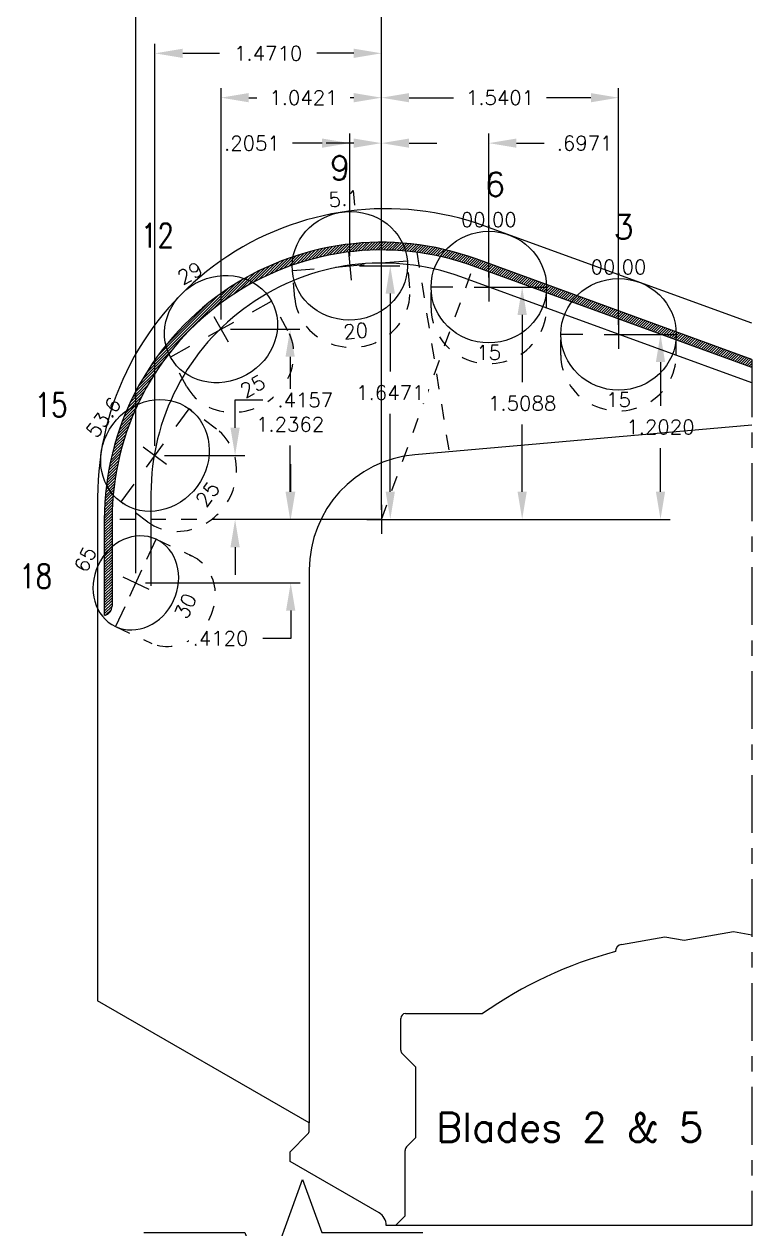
# Model space of a CAD drawing. Extents: x 0 to 22, y 0 to 19.5.
# Drawn here: x 11.29 to 16.02, y 7.62 to 15.44 of the extents above; entities that cross this region are included whole.
import ezdxf
from ezdxf.enums import TextEntityAlignment as Align

# ---------------------------------------------------------------- set-up
doc = ezdxf.new("R2010")
doc.units = 0
doc.header["$LTSCALE"] = 0.5
doc.header["$MEASUREMENT"] = 0
doc.header["$PDMODE"] = 3
doc.linetypes.add('CENTER2', pattern=[1.125, 0.75, -0.125, 0.125, -0.125])
doc.linetypes.add('HIDDEN2', pattern=[0.1875, 0.125, -0.0625])
doc.layers.get('0').update_dxf_attribs({"linetype": 'CONTINUOUS'})
doc.layers.get('Defpoints').update_dxf_attribs({"color": 10, "linetype": 'CONTINUOUS'})
for name, color, linetype in [('Blades_3.6', 210, 'CONTINUOUS'), ('CDG-38367R1', 7, 'CONTINUOUS'), ('CLine', 5, 'CENTER2'), ('Dims', 4, 'CONTINUOUS'), ('DV2_Default', 7, 'CONTINUOUS'), ('Hardmetal', 251, 'CONTINUOUS'), ('Title Block', 7, 'CONTINUOUS')]:
    doc.layers.add(name, color=color, linetype=linetype)
doc.styles.add('RomanS', font='romans')
doc.dimstyles.get("Standard").update_dxf_attribs({"dimtxt": 0.094, "dimasz": 0.18, "dimexe": 0.0625, "dimexo": 0.0625, "dimgap": 0.09, "dimtad": 0, "dimtih": 1, "dimtoh": 1, "dimdec": 4, "dimzin": 4, "dimdsep": 46, "dimtxsty": 'RomanS', "dimcen": 0.09, "dimazin": 1, "dimtfac": 1, "dimtdec": 4, "dimtofl": 0, "dimtmove": 0, "dimatfit": 0, "dimfxl": 1, "dimtolj": 1, "dimtzin": 0, "dimarcsym": 0})

# ---------------------------------------------------------------- blocks, each defined once
blk = doc.blocks.new('CMark')
at = {"layer": 'CLine'}
for p, q in [((0, 0.094), (0, -0.094)), ((-0.094, 0), (0.094, 0))]:
    blk.add_line(p, q, dxfattribs=at)
blk = doc.blocks.new('1913@15')
for p, q in [((-0.233, 0), (-0.375, 0)), ((0.2332, 0), (0.375, 0))]:
    blk.add_line(p, q)
at = {"color": 8, "linetype": 'HIDDEN2', "ltscale": 0.5}
for p, q in [((-0.375, -0.1346), (-0.375, 0)), ((0.375, -0.1346), (0.375, 0))]:
    blk.add_line(p, q, dxfattribs=at)
blk.add_ellipse((0, 0), major_axis=(-0.375, 0), ratio=0.965926)
blk.add_ellipse((0, -0.1346), major_axis=(-0.375, 0), ratio=0.965926, start_param=0, end_param=3.141593, dxfattribs=at)
blk.add_blockref('CMark', (0, 0))
at = {"style": 'RomanS'}
blk.add_text('15', height=0.094, dxfattribs=at).set_placement((0, -0.4247), align=Align.MIDDLE_CENTER)
blk.add_attdef('ANG', text='', height=0.094, dxfattribs=at).set_placement((0, 0.3622), align=Align.BOTTOM_CENTER)
blk = doc.blocks.new('1913@20')
for p, q in [((-0.233, 0), (-0.375, 0)), ((0.2332, 0), (0.375, 0))]:
    blk.add_line(p, q)
at = {"color": 8, "linetype": 'HIDDEN2', "ltscale": 0.5}
for p, q in [((-0.375, -0.1779), (-0.375, 0)), ((0.375, -0.1779), (0.375, 0))]:
    blk.add_line(p, q, dxfattribs=at)
blk.add_ellipse((0, 0), major_axis=(-0.375, 0), ratio=0.939693)
blk.add_ellipse((0, -0.1779), major_axis=(-0.375, 0), ratio=0.939693, start_param=0, end_param=3.141593, dxfattribs=at)
blk.add_blockref('CMark', (0, 0))
at = {"style": 'RomanS'}
blk.add_text('20', height=0.094, dxfattribs=at).set_placement((0, -0.4247), align=Align.MIDDLE_CENTER)
blk.add_attdef('ANG', text='', height=0.094, dxfattribs=at).set_placement((0, 0.3622), align=Align.BOTTOM_CENTER)
blk = doc.blocks.new('1913@25')
for p, q in [((-0.233, 0), (-0.375, 0)), ((0.2332, 0), (0.375, 0))]:
    blk.add_line(p, q)
at = {"color": 8, "linetype": 'HIDDEN2', "ltscale": 0.5}
for p, q in [((-0.375, -0.2198), (-0.375, 0)), ((0.375, -0.2198), (0.375, 0))]:
    blk.add_line(p, q, dxfattribs=at)
blk.add_ellipse((0, 0), major_axis=(-0.375, 0), ratio=0.906308)
blk.add_ellipse((0, -0.2198), major_axis=(-0.375, 0), ratio=0.906308, start_param=0, end_param=3.141593, dxfattribs=at)
blk.add_blockref('CMark', (0, 0))
at = {"style": 'RomanS'}
blk.add_text('25', height=0.094, dxfattribs=at).set_placement((0, -0.4247), align=Align.MIDDLE_CENTER)
blk.add_attdef('ANG', text='', height=0.094, dxfattribs=at).set_placement((0, 0.3399), align=Align.BOTTOM_CENTER)
blk = doc.blocks.new('*D56')
at = {"layer": 'Defpoints', "color": 0, "transparency": 16777216}
for p in [(15.1518, 14.9669), (15.1518, 13.4299), (13.6118, 12.2279)]:
    blk.add_point(p, dxfattribs=at)
at = {"layer": 'Dims', "color": 0, "lineweight": -2, "transparency": 16777216}
for p, q in [((13.6118, 12.2904), (13.6118, 15.0294)), ((15.1518, 13.4924), (15.1518, 15.0294)), ((13.7918, 14.9669), (14.0792, 14.9669)), ((14.9718, 14.9669), (14.6844, 14.9669))]:
    blk.add_line(p, q, dxfattribs=at)
at = {"layer": 'Dims', "color": 0, "transparency": 16777216}
for points in [[(13.7918, 14.9969), (13.7918, 14.9369), (13.6118, 14.9669)], [(14.9718, 14.9969), (14.9718, 14.9369), (15.1518, 14.9669)]]:
    blk.add_solid(points, dxfattribs=at)
at = {"layer": 'Dims', "color": 0, "transparency": 16777216, "insert": (14.3818, 14.9669), "char_height": 0.094, "attachment_point": 5, "style": 'RomanS', "bg_fill": 3, "box_fill_scale": 1.25, "bg_fill_color": 256, "bg_fill_true_color": 13158600, "bg_fill_transparency": 0}
blk.add_mtext('\\A1;1.5401', dxfattribs=at)
blk = doc.blocks.new('*D57')
at = {"layer": 'Defpoints', "color": 0, "transparency": 16777216}
for p in [(14.3089, 14.6716), (14.3089, 13.7367), (13.6118, 12.2279)]:
    blk.add_point(p, dxfattribs=at)
at = {"layer": 'Dims', "color": 0, "lineweight": -2, "transparency": 16777216}
for p, q in [((13.6118, 12.2904), (13.6118, 14.7341)), ((14.3089, 13.7992), (14.3089, 14.7341)), ((13.4318, 14.6716), (13.2518, 14.6716)), ((14.4889, 14.6716), (14.6689, 14.6716))]:
    blk.add_line(p, q, dxfattribs=at)
at = {"layer": 'Dims', "color": 0, "transparency": 16777216}
for points in [[(13.4318, 14.7016), (13.4318, 14.6416), (13.6118, 14.6716)], [(14.4889, 14.7016), (14.4889, 14.6416), (14.3089, 14.6716)]]:
    blk.add_solid(points, dxfattribs=at)
at = {"layer": 'Dims', "color": 0, "transparency": 16777216, "insert": (14.9312, 14.6716), "char_height": 0.094, "attachment_point": 5, "style": 'RomanS', "bg_fill": 3, "box_fill_scale": 1.25, "bg_fill_color": 256, "bg_fill_true_color": 13158600, "bg_fill_transparency": 0}
blk.add_mtext('\\A1;.6971', dxfattribs=at)
blk = doc.blocks.new('*D58')
at = {"layer": 'Defpoints', "color": 0, "transparency": 16777216}
for p in [(13.4067, 14.6716), (13.4067, 13.875), (13.6118, 12.2279)]:
    blk.add_point(p, dxfattribs=at)
at = {"layer": 'Dims', "color": 0, "lineweight": -2, "transparency": 16777216}
for p, q in [((13.4067, 13.9375), (13.4067, 14.7341)), ((13.6118, 12.2904), (13.6118, 14.7341)), ((13.2267, 14.6716), (13.0332, 14.6716)), ((13.7918, 14.6716), (13.9718, 14.6716))]:
    blk.add_line(p, q, dxfattribs=at)
at = {"layer": 'Dims', "color": 0, "transparency": 16777216}
for points in [[(13.2267, 14.7016), (13.2267, 14.6416), (13.4067, 14.6716)], [(13.7918, 14.7016), (13.7918, 14.6416), (13.6118, 14.6716)]]:
    blk.add_solid(points, dxfattribs=at)
at = {"layer": 'Dims', "color": 0, "transparency": 16777216, "insert": (12.7709, 14.6716), "char_height": 0.094, "attachment_point": 5, "style": 'RomanS', "bg_fill": 3, "box_fill_scale": 1.25, "bg_fill_color": 256, "bg_fill_true_color": 13158600, "bg_fill_transparency": 0}
blk.add_mtext('\\A1;.2051', dxfattribs=at)
blk = doc.blocks.new('*D59')
at = {"layer": 'Defpoints', "color": 0, "transparency": 16777216}
for p in [(12.5697, 14.9669), (12.5697, 13.4641), (13.6118, 12.2279)]:
    blk.add_point(p, dxfattribs=at)
at = {"layer": 'Dims', "color": 0, "lineweight": -2, "transparency": 16777216}
for p, q in [((12.5697, 13.5266), (12.5697, 15.0294)), ((13.6118, 12.2904), (13.6118, 15.0294)), ((12.7497, 14.9669), (12.8027, 14.9669)), ((13.4318, 14.9669), (13.408, 14.9669))]:
    blk.add_line(p, q, dxfattribs=at)
at = {"layer": 'Dims', "color": 0, "transparency": 16777216}
for points in [[(12.7497, 14.9969), (12.7497, 14.9369), (12.5697, 14.9669)], [(13.4318, 14.9969), (13.4318, 14.9369), (13.6118, 14.9669)]]:
    blk.add_solid(points, dxfattribs=at)
at = {"layer": 'Dims', "color": 0, "transparency": 16777216, "insert": (13.1054, 14.9669), "char_height": 0.094, "attachment_point": 5, "style": 'RomanS', "bg_fill": 3, "box_fill_scale": 1.25, "bg_fill_color": 256, "bg_fill_true_color": 13158600, "bg_fill_transparency": 0}
blk.add_mtext('\\A1;1.0421', dxfattribs=at)
blk = doc.blocks.new('*D60')
at = {"layer": 'Defpoints', "color": 0, "transparency": 16777216}
for p in [(12.1408, 15.255), (12.1408, 12.6437), (13.6118, 12.2279)]:
    blk.add_point(p, dxfattribs=at)
at = {"layer": 'Dims', "color": 0, "lineweight": -2, "transparency": 16777216}
for p, q in [((12.1408, 12.7062), (12.1408, 15.3175)), ((13.6118, 12.2904), (13.6118, 15.3175)), ((12.3208, 15.255), (12.5602, 15.255)), ((13.4318, 15.255), (13.1923, 15.255))]:
    blk.add_line(p, q, dxfattribs=at)
at = {"layer": 'Dims', "color": 0, "transparency": 16777216}
for points in [[(12.3208, 15.285), (12.3208, 15.225), (12.1408, 15.255)], [(13.4318, 15.285), (13.4318, 15.225), (13.6118, 15.255)]]:
    blk.add_solid(points, dxfattribs=at)
at = {"layer": 'Dims', "color": 0, "transparency": 16777216, "insert": (12.8763, 15.255), "char_height": 0.094, "attachment_point": 5, "style": 'RomanS', "bg_fill": 3, "box_fill_scale": 1.25, "bg_fill_color": 256, "bg_fill_true_color": 13158600, "bg_fill_transparency": 0}
blk.add_mtext('\\A1;1.4710', dxfattribs=at)
blk = doc.blocks.new('*D61')
at = {"layer": 'Defpoints', "color": 0, "transparency": 16777216}
for p in [(15.1518, 13.4299), (15.4243, 13.4299), (13.6118, 12.2279)]:
    blk.add_point(p, dxfattribs=at)
at = {"layer": 'Dims', "color": 0, "lineweight": -2, "transparency": 16777216}
for p, q in [((15.2143, 13.4299), (15.4868, 13.4299)), ((15.4243, 13.2499), (15.4243, 12.9659)), ((15.4243, 12.4079), (15.4243, 12.6919)), ((13.6743, 12.2279), (15.4868, 12.2279))]:
    blk.add_line(p, q, dxfattribs=at)
at = {"layer": 'Dims', "color": 0, "transparency": 16777216}
for points in [[(15.3943, 13.2499), (15.4543, 13.2499), (15.4243, 13.4299)], [(15.3943, 12.4079), (15.4543, 12.4079), (15.4243, 12.2279)]]:
    blk.add_solid(points, dxfattribs=at)
at = {"layer": 'Dims', "color": 0, "transparency": 16777216, "insert": (15.4243, 12.8289), "char_height": 0.094, "attachment_point": 5, "style": 'RomanS', "bg_fill": 3, "box_fill_scale": 1.25, "bg_fill_color": 256, "bg_fill_true_color": 13158600, "bg_fill_transparency": 0}
blk.add_mtext('\\A1;1.2020', dxfattribs=at)
blk = doc.blocks.new('*D62')
at = {"layer": 'Defpoints', "color": 0, "transparency": 16777216}
for p in [(14.3089, 13.7367), (13.6118, 12.2279), (14.5258, 12.2279)]:
    blk.add_point(p, dxfattribs=at)
at = {"layer": 'Dims', "color": 0, "lineweight": -2, "transparency": 16777216}
for p, q in [((14.3714, 13.7367), (14.5883, 13.7367)), ((14.5258, 13.5567), (14.5258, 13.1193)), ((14.5258, 12.4079), (14.5258, 12.8453)), ((13.6743, 12.2279), (14.5883, 12.2279))]:
    blk.add_line(p, q, dxfattribs=at)
at = {"layer": 'Dims', "color": 0, "transparency": 16777216}
for points in [[(14.4958, 13.5567), (14.5558, 13.5567), (14.5258, 13.7367)], [(14.4958, 12.4079), (14.5558, 12.4079), (14.5258, 12.2279)]]:
    blk.add_solid(points, dxfattribs=at)
at = {"layer": 'Dims', "color": 0, "transparency": 16777216, "insert": (14.5258, 12.9823), "char_height": 0.094, "attachment_point": 5, "style": 'RomanS', "bg_fill": 3, "box_fill_scale": 1.25, "bg_fill_color": 256, "bg_fill_true_color": 13158600, "bg_fill_transparency": 0}
blk.add_mtext('\\A1;1.5088', dxfattribs=at)
blk = doc.blocks.new('*D63')
at = {"layer": 'Defpoints', "color": 0, "transparency": 16777216}
for p in [(13.4067, 13.875), (13.6691, 13.875), (13.6118, 12.2279)]:
    blk.add_point(p, dxfattribs=at)
at = {"layer": 'Dims', "color": 0, "lineweight": -2, "transparency": 16777216}
for p, q in [((13.4692, 13.875), (13.7316, 13.875)), ((13.6691, 13.695), (13.6691, 13.1885)), ((13.6691, 12.4079), (13.6691, 12.9145)), ((13.6743, 12.2279), (13.7316, 12.2279))]:
    blk.add_line(p, q, dxfattribs=at)
at = {"layer": 'Dims', "color": 0, "transparency": 16777216}
for points in [[(13.6391, 13.695), (13.6991, 13.695), (13.6691, 13.875)], [(13.6391, 12.4079), (13.6991, 12.4079), (13.6691, 12.2279)]]:
    blk.add_solid(points, dxfattribs=at)
at = {"layer": 'Dims', "color": 0, "transparency": 16777216, "insert": (13.6691, 13.0515), "char_height": 0.094, "attachment_point": 5, "style": 'RomanS', "bg_fill": 3, "box_fill_scale": 1.25, "bg_fill_color": 256, "bg_fill_true_color": 13158600, "bg_fill_transparency": 0}
blk.add_mtext('\\A1;1.6471', dxfattribs=at)
blk = doc.blocks.new('*D64')
at = {"layer": 'Defpoints', "color": 0, "transparency": 16777216}
for p in [(12.5697, 13.4641), (13.0186, 13.4641), (13.6118, 12.2279)]:
    blk.add_point(p, dxfattribs=at)
at = {"layer": 'Dims', "color": 0, "lineweight": -2, "transparency": 16777216}
for p, q in [((12.6322, 13.4641), (13.0811, 13.4641)), ((13.0186, 13.2841), (13.0186, 12.983)), ((13.0186, 12.4079), (13.0186, 12.709)), ((13.5493, 12.2279), (12.9561, 12.2279))]:
    blk.add_line(p, q, dxfattribs=at)
at = {"layer": 'Dims', "color": 0, "transparency": 16777216}
for points in [[(12.9886, 13.2841), (13.0486, 13.2841), (13.0186, 13.4641)], [(12.9886, 12.4079), (13.0486, 12.4079), (13.0186, 12.2279)]]:
    blk.add_solid(points, dxfattribs=at)
at = {"layer": 'Dims', "color": 0, "transparency": 16777216, "insert": (13.0186, 12.846), "char_height": 0.094, "attachment_point": 5, "style": 'RomanS', "bg_fill": 3, "box_fill_scale": 1.25, "bg_fill_color": 256, "bg_fill_true_color": 13158600, "bg_fill_transparency": 0}
blk.add_mtext('\\A1;1.2362', dxfattribs=at)
blk = doc.blocks.new('*D65')
at = {"layer": 'Defpoints', "color": 0, "transparency": 16777216}
for p in [(12.1408, 12.6437), (12.661, 12.6437), (13.6118, 12.2279)]:
    blk.add_point(p, dxfattribs=at)
at = {"layer": 'Dims', "color": 0, "lineweight": -2, "transparency": 16777216}
for p, q in [((12.661, 12.8237), (12.661, 13.0037)), ((12.661, 13.0037), (12.841, 13.0037)), ((12.2033, 12.6437), (12.7235, 12.6437)), ((13.5493, 12.2279), (12.5985, 12.2279)), ((12.661, 12.0479), (12.661, 11.8679))]:
    blk.add_line(p, q, dxfattribs=at)
at = {"layer": 'Dims', "color": 0, "transparency": 16777216}
for points in [[(12.631, 12.8237), (12.691, 12.8237), (12.661, 12.6437)], [(12.631, 12.0479), (12.691, 12.0479), (12.661, 12.2279)]]:
    blk.add_solid(points, dxfattribs=at)
at = {"layer": 'Dims', "color": 0, "transparency": 16777216, "insert": (13.1168, 13.0037), "char_height": 0.094, "attachment_point": 5, "style": 'RomanS', "bg_fill": 3, "box_fill_scale": 1.25, "bg_fill_color": 256, "bg_fill_true_color": 13158600, "bg_fill_transparency": 0}
blk.add_mtext('\\A1;.4157', dxfattribs=at)
blk = doc.blocks.new('1613@30')
for p, q in [((-0.1705, 0), (-0.3125, 0)), ((0.1707, 0), (0.3125, 0))]:
    blk.add_line(p, q)
at = {"color": 8, "linetype": 'HIDDEN2', "ltscale": 0.5}
blk.add_line((-0.3125, 0), (-0.3125, -0.26), dxfattribs=at)
at = {"color": 8, "linetype": 'HIDDEN2', "ltscale": 0.5, "flags": 128}
blk.add_lwpolyline([(0.3125, 0), (0.3125, -0.26)], dxfattribs=at)
at = {"extrusion": (0, 0, -1)}
blk.add_ellipse((0, 0), major_axis=(-0.3125, 0), ratio=0.866025, start_param=-3.141592653589793, end_param=3.141592653589793, dxfattribs=at)
at = {"color": 8, "linetype": 'HIDDEN2', "ltscale": 0.5, "extrusion": (0, 0, -1)}
blk.add_ellipse((0, -0.26), major_axis=(-0.3125, 0), ratio=0.866025, start_param=3.068877, end_param=6.355901, dxfattribs=at)
blk.add_blockref('CMark', (0, 0))
at = {"style": 'RomanS'}
blk.add_text('30', height=0.094, dxfattribs=at).set_placement((0, -0.3562), align=Align.MIDDLE_CENTER)
blk.add_attdef('ANG', text='', height=0.094, dxfattribs=at).set_placement((0, 0.2871), align=Align.BOTTOM_CENTER)
blk = doc.blocks.new('*D75')
at = {"layer": 'Defpoints', "color": 0, "transparency": 16777216}
for p in [(12.0166, 15.543), (13.6118, 12.2279), (12.0166, 11.816)]:
    blk.add_point(p, dxfattribs=at)
at = {"layer": 'Dims', "color": 0, "lineweight": -2, "transparency": 16777216}
for p, q in [((12.0166, 11.8785), (12.0166, 15.6055)), ((13.6118, 12.2904), (13.6118, 15.6055)), ((12.1966, 15.543), (12.4981, 15.543)), ((13.4318, 15.543), (13.1302, 15.543))]:
    blk.add_line(p, q, dxfattribs=at)
at = {"layer": 'Dims', "color": 0, "transparency": 16777216}
for points in [[(12.1966, 15.573), (12.1966, 15.513), (12.0166, 15.543)], [(13.4318, 15.573), (13.4318, 15.513), (13.6118, 15.543)]]:
    blk.add_solid(points, dxfattribs=at)
at = {"layer": 'Dims', "color": 0, "transparency": 16777216, "insert": (12.8142, 15.543), "char_height": 0.094, "attachment_point": 5, "style": 'RomanS', "bg_fill": 3, "box_fill_scale": 1.25, "bg_fill_color": 256, "bg_fill_true_color": 13158600, "bg_fill_transparency": 0}
blk.add_mtext('\\A1;1.5952', dxfattribs=at)
blk = doc.blocks.new('*D76')
at = {"layer": 'Defpoints', "color": 0, "transparency": 16777216}
for p in [(13.6118, 12.2279), (12.0166, 11.816), (13.0223, 11.816)]:
    blk.add_point(p, dxfattribs=at)
at = {"layer": 'Dims', "color": 0, "lineweight": -2, "transparency": 16777216}
for p, q in [((13.0223, 12.4079), (13.0223, 12.5879)), ((13.5493, 12.2279), (12.9598, 12.2279)), ((12.0791, 11.816), (13.0848, 11.816)), ((13.0223, 11.636), (13.0223, 11.456)), ((13.0223, 11.456), (12.8423, 11.456))]:
    blk.add_line(p, q, dxfattribs=at)
at = {"layer": 'Dims', "color": 0, "transparency": 16777216}
for points in [[(12.9923, 12.4079), (13.0523, 12.4079), (13.0223, 12.2279)], [(12.9923, 11.636), (13.0523, 11.636), (13.0223, 11.816)]]:
    blk.add_solid(points, dxfattribs=at)
at = {"layer": 'Dims', "color": 0, "transparency": 16777216, "insert": (12.5665, 11.456), "char_height": 0.094, "attachment_point": 5, "style": 'RomanS', "bg_fill": 3, "box_fill_scale": 1.25, "bg_fill_color": 256, "bg_fill_true_color": 13158600, "bg_fill_transparency": 0}
blk.add_mtext('\\A1;.4120', dxfattribs=at)

msp = doc.modelspace()

# ---------------------------------------------------------------- linework, layer by layer
at = {"flags": 128}
msp.add_lwpolyline([(12.06926, 7.59787), (12.72481, 7.59787), (12.84981, 7.25443), (13.09981, 7.9413), (13.22481, 7.59787), (13.88037, 7.59787)], dxfattribs=at)
at = {"layer": 'CDG-38367R1', "color": 1, "linetype": 'Continuous'}
for p, q in [((16.01801, 13.11467), (14.12744, 13.80278)), ((12.11441, 12.39325), (12.11441, 11.79669))]:
    msp.add_line(p, q, dxfattribs=at)
at = {"layer": 'CDG-38367R1', "color": 5, "linetype": 'CENTER2'}
msp.add_line((16.01801, 13.26765), (16.01801, 7.64411), dxfattribs=at)
at = {"layer": 'CDG-38367R1', "color": 7, "linetype": 'Continuous'}
for p, q in [((11.76801, 11.5444), (11.76801, 9.10293)), ((15.57772, 9.4959), (15.89872, 9.5525)), ((15.89872, 9.5525), (16.01801, 9.53147)), ((15.17093, 9.46825), (15.45272, 9.51794)), ((15.45272, 9.51794), (15.57772, 9.4959)), ((13.14301, 8.30908), (11.76801, 9.10293)), ((13.76801, 9.01911), (14.26801, 9.01911)), ((13.73676, 8.78205), (13.73676, 8.98786)), ((13.83566, 8.67021), (13.74591, 8.75995)), ((13.83566, 8.21426), (13.83566, 8.67021)), ((13.14301, 8.25952), (13.14301, 8.30908)), ((13.01801, 8.12158), (13.13386, 8.23742)), ((13.77466, 8.15326), (13.83566, 8.21426)), ((13.01801, 8.05908), (13.01801, 8.12158)), ((13.59614, 7.7253), (13.01801, 8.05908)), ((13.76551, 7.70661), (13.76551, 8.13116)), ((13.70301, 7.64411), (13.76551, 7.70661)), ((13.70301, 7.64411), (13.64301, 7.64411)), ((16.01801, 7.64411), (13.70301, 7.64411))]:
    msp.add_line(p, q, dxfattribs=at)
at = {"layer": 'CDG-38367R1', "color": 1, "linetype": 'Continuous', "flags": 128}
msp.add_lwpolyline([(16.01801, 13.50166), (14.2843, 14.13268, 0.5205671), (11.76801, 12.37076), (11.76801, 11.5444)], format="xyb", dxfattribs=at)
at = {"layer": 'CDG-38367R1', "color": 7, "linetype": 'Continuous', "flags": 128}
msp.add_lwpolyline([(16.01801, 13.21444), (14.2103, 13.8724, 0.5205671), (11.86176, 12.22793), (11.86176, 11.66543)], format="xyb", dxfattribs=at)
at = {"layer": 'CDG-38367R1', "color": 1, "linetype": 'Continuous'}
msp.add_arc((13.61441, 12.39325), 1.5, 70, 180, dxfattribs=at)
at = {"layer": 'CDG-38367R1', "color": 7, "linetype": 'Continuous'}
for centre, radius, start, end in [((11.79926, 11.66543), 0.0625, 284.477512, 0), ((15.17907, 9.42208), 0.04689, 99.999997, 180), ((15.84278, 6.77011), 2.74552, 105, 125), ((13.76801, 8.98786), 0.03125, 90, 180), ((13.76801, 8.78205), 0.03125, 180, 225), ((13.11176, 8.25952), 0.03125, 315, 0), ((13.79676, 8.13116), 0.03125, 135, 180), ((13.54926, 7.64411), 0.09375, 0, 60)]:
    msp.add_arc(centre, radius, start, end, dxfattribs=at)
at = {"layer": 'DV2_Default', "color": 7, "linetype": 'HIDDEN2'}
for q in [(14.2103, 13.8724), (11.86176, 12.22793)]:
    msp.add_line((13.61176, 12.22793), q, dxfattribs=at)

# ---------------------------------------------------------------- block references
at = {"layer": 'Blades_3.6'}
for name, p, rotation, values in [('1913@20', (13.40668, 13.87504), 5.100000000000001, {'ANG': '5.1'}), ('1913@25', (12.56969, 13.46411), 29, {'ANG': '29'}), ('1913@25', (12.14075, 12.64367), 53.59999999999999, {'ANG': '53.6'})]:
    msp.add_blockref(name, p, dxfattribs=dict(at, rotation=rotation)).add_auto_attribs(values)
for p in [(14.30888, 13.73675), (15.15182, 13.42994)]:
    msp.add_blockref('1913@15', p, dxfattribs=at).add_auto_attribs({'ANG': '00.00'})

# ---------------------------------------------------------------- texts
at = {"layer": 'Blades_3.6', "style": 'RomanS', "width": 0.8}
for s, p in [('15', (11.46625, 12.97236)), ('18', (11.36565, 11.85961))]:
    msp.add_text(s, height=0.15625, dxfattribs=at).set_placement(p, align=Align.MIDDLE_CENTER)
at = {"layer": 'Title Block', "color": 3, "insert": (13.96723, 8.37491), "char_height": 0.1875, "attachment_point": 1, "style": 'RomanS'}
msp.add_mtext_dynamic_manual_height_columns('Blades 2 & 5', width=2.050784, gutter_width=1.25, heights=[0], dxfattribs=at)

# ---------------------------------------------------------------- next in the draw order: dimensions: what is measured, and where the dimension line sits
at = {"layer": 'Dims'}
dim = msp.add_linear_dim(base=(15.15182, 14.96692), p1=(13.61176, 12.22793), p2=(15.15182, 13.42994), dimstyle='Standard', override={"dimtfill": 1}, dxfattribs=at)
dim.commit()
dim.dimension.update_dxf_attribs({"geometry": '*D56', "text_midpoint": (14.38179, 14.96692)})

# ---------------------------------------------------------------- next in the draw order: dimensions: what is measured, and where the dimension line sits
dim = msp.add_linear_dim(base=(14.30888, 14.67156), p1=(13.61176, 12.22793), p2=(14.30888, 13.73675), dimstyle='Standard', override={"dimtfill": 1}, dxfattribs=at)
dim.commit()
dim.dimension.update_dxf_attribs({"geometry": '*D57', "text_midpoint": (14.93122, 14.67156)})

# ---------------------------------------------------------------- next in the draw order: texts
at = {"layer": 'Blades_3.6', "style": 'RomanS'}
for s, p in [('6', (14.34974, 14.4039)), ('3', (15.1851, 14.12836))]:
    msp.add_text(s, height=0.15625, dxfattribs=at).set_placement(p, align=Align.MIDDLE_CENTER)

# ---------------------------------------------------------------- next in the draw order: dimensions: what is measured, and where the dimension line sits
at = {"layer": 'Dims'}
dim = msp.add_linear_dim(base=(13.40668, 14.67156), p1=(13.61176, 12.22793), p2=(13.40668, 13.87504), dimstyle='Standard', override={"dimtfill": 1}, dxfattribs=at)
dim.commit()
dim.dimension.update_dxf_attribs({"geometry": '*D58', "text_midpoint": (12.77091, 14.67156), "dimtype": 160})

# ---------------------------------------------------------------- next in the draw order: dimensions: what is measured, and where the dimension line sits
dim = msp.add_linear_dim(base=(12.56969, 14.96692), p1=(13.61176, 12.22793), p2=(12.56969, 13.46411), dimstyle='Standard', override={"dimtfill": 1}, dxfattribs=at)
dim.commit()
dim.dimension.update_dxf_attribs({"geometry": '*D59', "text_midpoint": (13.10535, 14.96692), "dimtype": 160})

# ---------------------------------------------------------------- next in the draw order: dimensions: what is measured, and where the dimension line sits
dim = msp.add_linear_dim(base=(12.14075, 15.25496), p1=(13.61176, 12.22793), p2=(12.14075, 12.64367), dimstyle='Standard', override={"dimtfill": 1}, dxfattribs=at)
dim.commit()
dim.dimension.update_dxf_attribs({"geometry": '*D60', "text_midpoint": (12.87626, 15.25496)})

# ---------------------------------------------------------------- next in the draw order: dimensions: what is measured, and where the dimension line sits
dim = msp.add_linear_dim(base=(15.42426, 13.42994), p1=(13.61176, 12.22793), p2=(15.15182, 13.42994), angle=90, dimstyle='Standard', override={"dimtfill": 1}, dxfattribs=at)
dim.commit()
dim.dimension.update_dxf_attribs({"geometry": '*D61', "text_midpoint": (15.42426, 12.82894)})

# ---------------------------------------------------------------- next in the draw order: dimensions: what is measured, and where the dimension line sits
dim = msp.add_linear_dim(base=(14.52582, 12.22793), p1=(14.30888, 13.73675), p2=(13.61176, 12.22793), angle=90, dimstyle='Standard', override={"dimtfill": 1}, dxfattribs=at)
dim.commit()
dim.dimension.update_dxf_attribs({"geometry": '*D62', "text_midpoint": (14.52582, 12.98234)})

# ---------------------------------------------------------------- next in the draw order: dimensions: what is measured, and where the dimension line sits
dim = msp.add_linear_dim(base=(13.66907, 13.87504), p1=(13.61176, 12.22793), p2=(13.40668, 13.87504), angle=90, dimstyle='Standard', override={"dimtfill": 1}, dxfattribs=at)
dim.commit()
dim.dimension.update_dxf_attribs({"geometry": '*D63', "text_midpoint": (13.66907, 13.05149)})

# ---------------------------------------------------------------- next in the draw order: linework, layer by layer
at = {"layer": 'Blades_3.6', "linetype": 'HIDDEN2'}
msp.add_line((13.84151, 13.96279), (14.05107, 12.66736), dxfattribs=at)

# ---------------------------------------------------------------- next in the draw order: dimensions: what is measured, and where the dimension line sits
at = {"layer": 'Dims'}
dim = msp.add_linear_dim(base=(13.01863, 13.46411), p1=(13.61176, 12.22793), p2=(12.56969, 13.46411), angle=90, dimstyle='Standard', override={"dimtfill": 1}, dxfattribs=at)
dim.commit()
dim.dimension.update_dxf_attribs({"geometry": '*D64', "text_midpoint": (13.01863, 12.84602)})

# ---------------------------------------------------------------- next in the draw order: dimensions: what is measured, and where the dimension line sits
dim = msp.add_linear_dim(base=(12.66103, 12.64367), p1=(13.61176, 12.22793), p2=(12.14075, 12.64367), angle=90, dimstyle='Standard', override={"dimtfill": 1}, dxfattribs=at)
dim.commit()
dim.dimension.update_dxf_attribs({"geometry": '*D65', "text_midpoint": (13.1168, 13.00367)})

# ---------------------------------------------------------------- next in the draw order: block references
at = {"layer": 'Blades_3.6', "rotation": 65}
msp.add_blockref('1613@30', (12.01656, 11.81597), dxfattribs=at).add_auto_attribs({'ANG': '65'})

# ---------------------------------------------------------------- next in the draw order: dimensions: what is measured, and where the dimension line sits
at = {"layer": 'Dims'}
dim = msp.add_linear_dim(base=(12.01656, 15.54301), p1=(13.61176, 12.22793), p2=(12.01656, 11.81597), dimstyle='Standard', override={"dimtfill": 1}, dxfattribs=at)
dim.commit()
dim.dimension.update_dxf_attribs({"geometry": '*D75', "text_midpoint": (12.81416, 15.54301)})

# ---------------------------------------------------------------- next in the draw order: texts
at = {"layer": 'Blades_3.6', "style": 'RomanS'}
msp.add_text('9', height=0.15625, dxfattribs=at).set_placement((13.34276, 14.51068), align=Align.MIDDLE_CENTER)
at = {"layer": 'Blades_3.6', "style": 'RomanS', "width": 0.8}
msp.add_text('12', height=0.15625, dxfattribs=at).set_placement((12.15639, 14.07278), align=Align.MIDDLE_CENTER)

# ---------------------------------------------------------------- next in the draw order: dimensions: what is measured, and where the dimension line sits
at = {"layer": 'Dims'}
dim = msp.add_linear_dim(base=(13.02228, 11.81597), p1=(13.61176, 12.22793), p2=(12.01656, 11.81597), angle=90, dimstyle='Standard', override={"dimtfill": 1}, dxfattribs=at)
dim.commit()
dim.dimension.update_dxf_attribs({"geometry": '*D76', "text_midpoint": (12.56652, 11.45597)})

# ---------------------------------------------------------------- next in the draw order: hatches: boundary and pattern name
at = {"layer": 'Hardmetal'}
h = msp.add_hatch(dxfattribs=at)
h.set_pattern_fill('ANSI31', color=256, scale=0.1)
h.set_pattern_definition([(45, (10.466899, 0), (-0.008838835, 0.008838835), [])])
h.paths.add_polyline_path([(14.2274, 13.91938, 0.5205671), (11.81176, 12.22793), (11.81176, 11.6042, 0.356394), (11.86176, 11.66543), (11.86176, 12.22793, -0.5205671), (14.2103, 13.8724), (16.01801, 13.21444), (16.01801, 13.26765)])

# ---------------------------------------------------------------- next in the draw order: linework, layer by layer
at = {"flags": 128}
msp.add_lwpolyline([(16.01801, 12.83944), (13.82764, 12.64781, 0.3888787), (13.14301, 11.90066), (13.14301, 8.30908)], format="xyb", dxfattribs=at)
at = {"layer": 'Hardmetal', "flags": 128}
msp.add_lwpolyline([(16.01801, 13.26765), (14.2274, 13.91938, 0.5205671), (11.81176, 12.22793), (11.81176, 11.60402)], format="xyb", dxfattribs=at)

# ---------------------------------------------------------------- next in the draw order: block references
at = {"layer": 'Dims'}
msp.add_blockref('CMark', (13.61176, 12.22793), dxfattribs=at)

doc.saveas('drawing.dxf')
